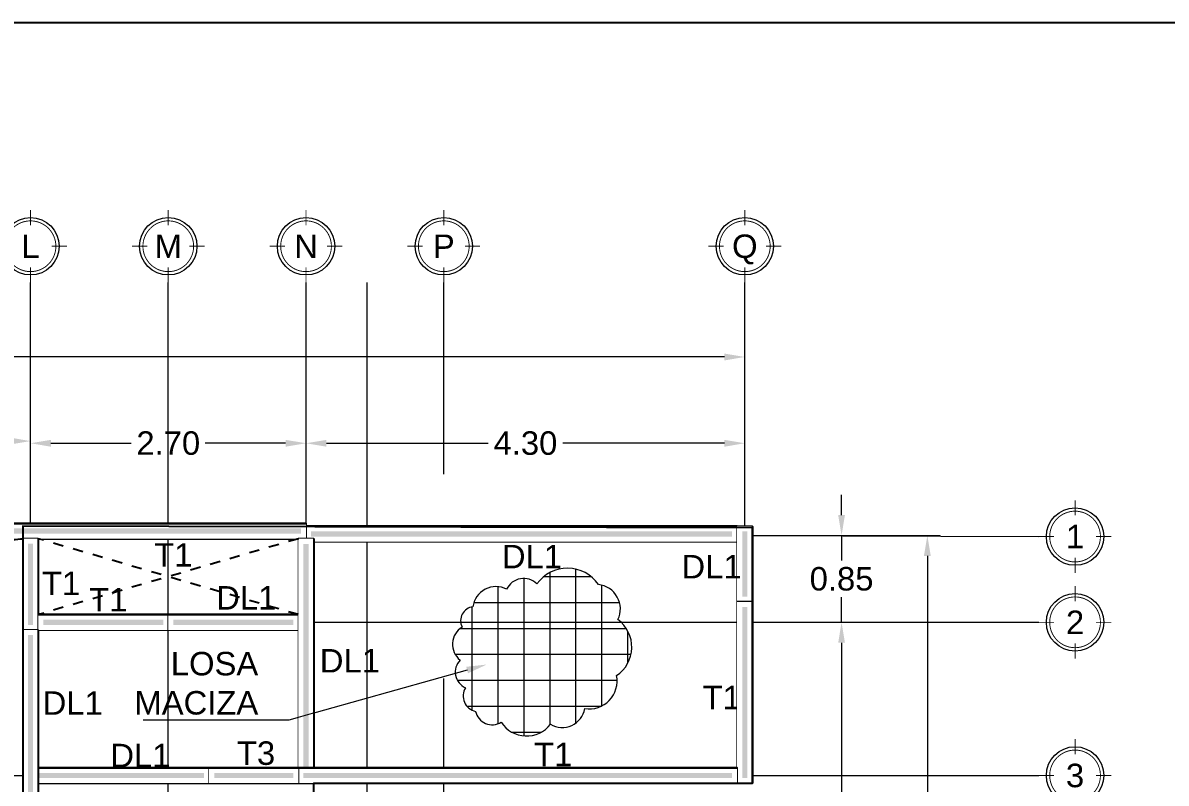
# Model space of a CAD drawing. Header units: metres. Extents: x 14 to 161, y 5 to 309.
# Drawn here: x 124.09 to 135.3, y 166.05 to 173.49 of the extents above; entities that cross this region are included whole.
import ezdxf
from ezdxf import colors
from ezdxf.entities.mleader import LeaderData, LeaderLine
from ezdxf.enums import TextEntityAlignment as Align
from ezdxf.math import Vec2, Vec3

# ---------------------------------------------------------------- set-up
doc = ezdxf.new("R2010")
doc.units = ezdxf.units.M
doc.set_wipeout_variables(frame=1)
doc.header["$PDMODE"] = 35
doc.linetypes.add('CENTRO2', pattern=[0.9, 0.6, -0.1, 0.1, -0.1])
doc.linetypes.add('LÍNEAS_OCULTAS2', pattern=[0.1875, 0.125, -0.0625])
for name, color, linetype, lineweight in [('E-Armado', 2, 'Continuous', 18), ('E-Burbuja eje', 5, 'Continuous', 15), ('E-Ejes', 1, 'CENTRO2', 9), ('E-Textos', 3, 'Continuous', 15)]:
    doc.layers.add(name, color=color, linetype=linetype, lineweight=lineweight)
for name, color, linetype in [('E-Cotas', 2, 'Continuous'), ('E-Dala', 3, 'Continuous'), ('E-Limites', 1, 'Continuous'), ('E-Pie', 1, 'Continuous'), ('E-Trabe', 4, 'Continuous'), ('E-TRABE 3', 8, 'Continuous'), ('E-Vacio', 1, 'LÍNEAS_OCULTAS2')]:
    doc.layers.add(name, color=color, linetype=linetype)
doc.styles.add('ARIAL', font='arial.ttf')
doc.styles.add('General', font='arial.ttf', dxfattribs={"height": 2.3})
doc.dimstyles.new('Generales', dxfattribs={"dimscale": 0, "dimtxt": 2.3, "dimasz": 2, "dimexe": 1.25, "dimexo": 0.625, "dimtad": 0, "dimtih": 1, "dimtoh": 1, "dimzin": 1, "dimdsep": 46, "dimtxsty": 'General', "dimcen": 2, "dimclrd": 2, "dimclre": 2, "dimclrt": 3, "dimadec": 0, "dimazin": 0, "dimtfac": 1, "dimtmove": 0, "dimatfit": 3, "dimfxl": 1, "dimlwd": 13, "dimlwe": 13, "dimarcsym": 0})

# ---------------------------------------------------------------- blocks, each defined once
blk = doc.blocks.new('*D880')
at = {"layer": 'Defpoints', "color": 0, "transparency": 16777216}
for p in [(118.268, 169.395), (118.268, 168.544), (124.168, 168.494)]:
    blk.add_point(p, dxfattribs=at)
at = {"layer": 'E-Cotas', "color": 2, "linetype": 'Continuous', "lineweight": 13, "transparency": 16777216}
for p, q in [((118.268, 168.606), (118.268, 169.52)), ((124.168, 168.557), (124.168, 169.52)), ((118.468, 169.395), (120.857, 169.395)), ((123.968, 169.395), (121.579, 169.395))]:
    blk.add_line(p, q, dxfattribs=at)
at = {"layer": 'E-Cotas', "color": 2, "transparency": 16777216}
for points in [[(118.468, 169.429), (118.468, 169.362), (118.268, 169.395)], [(123.968, 169.429), (123.968, 169.362), (124.168, 169.395)]]:
    blk.add_solid(points, dxfattribs=at)
at = {"layer": 'E-Cotas', "color": 3, "transparency": 16777216, "insert": (121.218, 169.395), "char_height": 0.23, "attachment_point": 5, "style": 'General'}
blk.add_mtext('5.90', dxfattribs=at)
blk = doc.blocks.new('*D882')
at = {"layer": 'Defpoints', "color": 0, "transparency": 16777216}
for p in [(126.868, 169.374), (124.168, 168.494), (126.868, 168.494)]:
    blk.add_point(p, dxfattribs=at)
at = {"layer": 'E-Cotas', "color": 2, "linetype": 'Continuous', "lineweight": 13, "transparency": 16777216}
for p, q in [((124.168, 168.557), (124.168, 169.499)), ((126.868, 168.557), (126.868, 169.499)), ((124.368, 169.374), (125.155, 169.374)), ((126.668, 169.374), (125.881, 169.374))]:
    blk.add_line(p, q, dxfattribs=at)
at = {"layer": 'E-Cotas', "color": 2, "transparency": 16777216}
for points in [[(124.368, 169.407), (124.368, 169.34), (124.168, 169.374)], [(126.668, 169.407), (126.668, 169.34), (126.868, 169.374)]]:
    blk.add_solid(points, dxfattribs=at)
at = {"layer": 'E-Cotas', "color": 3, "transparency": 16777216, "insert": (125.518, 169.374), "char_height": 0.23, "attachment_point": 5, "style": 'General'}
blk.add_mtext('2.70', dxfattribs=at)
blk = doc.blocks.new('*D884')
at = {"layer": 'Defpoints', "color": 0, "transparency": 16777216}
for p in [(131.168, 169.374), (126.868, 168.485), (131.168, 168.485)]:
    blk.add_point(p, dxfattribs=at)
at = {"layer": 'E-Cotas', "color": 2, "linetype": 'Continuous', "lineweight": 13, "transparency": 16777216}
for p, q in [((126.868, 168.548), (126.868, 169.499)), ((131.168, 168.548), (131.168, 169.499)), ((127.068, 169.374), (128.652, 169.374)), ((130.968, 169.374), (129.383, 169.374))]:
    blk.add_line(p, q, dxfattribs=at)
at = {"layer": 'E-Cotas', "color": 2, "transparency": 16777216}
for points in [[(127.068, 169.407), (127.068, 169.34), (126.868, 169.374)], [(130.968, 169.407), (130.968, 169.34), (131.168, 169.374)]]:
    blk.add_solid(points, dxfattribs=at)
at = {"layer": 'E-Cotas', "color": 3, "transparency": 16777216, "insert": (129.018, 169.374), "char_height": 0.23, "attachment_point": 5, "style": 'General'}
blk.add_mtext('4.30', dxfattribs=at)
blk = doc.blocks.new('*D891')
at = {"layer": 'Defpoints', "color": 0, "transparency": 16777216}
for p in [(131.168, 170.219), (111.633, 168.538), (131.168, 168.538)]:
    blk.add_point(p, dxfattribs=at)
at = {"layer": 'E-Cotas', "color": 2, "linetype": 'Continuous', "lineweight": 13, "transparency": 16777216}
for p, q in [((111.633, 168.601), (111.633, 170.344)), ((131.168, 168.601), (131.168, 170.344)), ((111.833, 170.219), (120.961, 170.219)), ((130.968, 170.219), (121.84, 170.219))]:
    blk.add_line(p, q, dxfattribs=at)
at = {"layer": 'E-Cotas', "color": 2, "transparency": 16777216}
for points in [[(111.833, 170.252), (111.833, 170.185), (111.633, 170.219)], [(130.968, 170.252), (130.968, 170.185), (131.168, 170.219)]]:
    blk.add_solid(points, dxfattribs=at)
at = {"layer": 'E-Cotas', "color": 3, "transparency": 16777216, "insert": (121.4, 170.219), "char_height": 0.23, "attachment_point": 5, "style": 'General'}
blk.add_mtext('19.54', dxfattribs=at)
blk = doc.blocks.new('*D892')
at = {"layer": 'Defpoints', "color": 0, "transparency": 16777216}
for p in [(131.168, 168.47), (131.168, 167.62), (132.116, 167.62)]:
    blk.add_point(p, dxfattribs=at)
at = {"layer": 'E-Cotas', "color": 2, "linetype": 'Continuous', "lineweight": 13, "transparency": 16777216}
for p, q in [((132.116, 168.67), (132.116, 168.87)), ((131.23, 168.47), (132.241, 168.47)), ((132.116, 168.47), (132.116, 168.225)), ((132.116, 167.62), (132.116, 167.865)), ((131.23, 167.62), (132.241, 167.62)), ((132.116, 167.42), (132.116, 167.22))]:
    blk.add_line(p, q, dxfattribs=at)
at = {"layer": 'E-Cotas', "color": 2, "transparency": 16777216}
for points in [[(132.083, 168.67), (132.149, 168.67), (132.116, 168.47)], [(132.083, 167.42), (132.149, 167.42), (132.116, 167.62)]]:
    blk.add_solid(points, dxfattribs=at)
at = {"layer": 'E-Cotas', "color": 3, "transparency": 16777216, "insert": (132.116, 168.045), "char_height": 0.23, "attachment_point": 5, "style": 'General'}
blk.add_mtext('0.85', dxfattribs=at)
blk = doc.blocks.new('*D893')
at = {"layer": 'Defpoints', "color": 0, "transparency": 16777216}
for p in [(131.168, 167.62), (131.168, 162.87), (132.116, 162.87)]:
    blk.add_point(p, dxfattribs=at)
at = {"layer": 'E-Cotas', "color": 2, "linetype": 'Continuous', "lineweight": 13, "transparency": 16777216}
for p, q in [((131.23, 167.62), (132.241, 167.62)), ((132.116, 167.42), (132.116, 165.425)), ((132.116, 163.07), (132.116, 165.066)), ((131.23, 162.87), (132.241, 162.87))]:
    blk.add_line(p, q, dxfattribs=at)
at = {"layer": 'E-Cotas', "color": 2, "transparency": 16777216}
for points in [[(132.083, 167.42), (132.149, 167.42), (132.116, 167.62)], [(132.083, 163.07), (132.149, 163.07), (132.116, 162.87)]]:
    blk.add_solid(points, dxfattribs=at)
at = {"layer": 'E-Cotas', "color": 3, "transparency": 16777216, "insert": (132.116, 165.245), "char_height": 0.23, "attachment_point": 5, "style": 'General'}
blk.add_mtext('4.75', dxfattribs=at)
blk = doc.blocks.new('*D899')
at = {"layer": 'Defpoints', "color": 0, "transparency": 16777216}
for p in [(131.168, 168.47), (132.957, 168.47), (131.168, 147.22)]:
    blk.add_point(p, dxfattribs=at)
at = {"layer": 'E-Cotas', "color": 2, "linetype": 'Continuous', "lineweight": 13, "transparency": 16777216}
for p, q in [((131.23, 168.47), (133.082, 168.47)), ((132.957, 168.27), (132.957, 156.894)), ((132.957, 147.42), (132.957, 156.534)), ((131.23, 147.22), (133.082, 147.22))]:
    blk.add_line(p, q, dxfattribs=at)
at = {"layer": 'E-Cotas', "color": 2, "transparency": 16777216}
for points in [[(132.923, 168.27), (132.99, 168.27), (132.957, 168.47)], [(132.923, 147.42), (132.99, 147.42), (132.957, 147.22)]]:
    blk.add_solid(points, dxfattribs=at)
at = {"layer": 'E-Cotas', "color": 3, "transparency": 16777216, "insert": (132.957, 156.714), "char_height": 0.23, "attachment_point": 5, "style": 'General'}
blk.add_mtext('21.25', dxfattribs=at)
blk = doc.blocks.new('k-burb-colmn')
at = {"const_width": 0.00024}
for points in [[(0, 0.0055), (0, 0.0095)], [(0, 0.0055), (0, 0.0095)], [(-0.0055, 0), (-0.0095, 0)], [(-0.0055, 0), (-0.0095, 0)], [(0.0055, 0), (0.0095, 0)], [(0.0055, 0), (0.0095, 0)], [(0, -0.0055), (0, -0.0095)], [(0, -0.0055), (0, -0.0095)]]:
    blk.add_lwpolyline(points, dxfattribs=at)
blk.add_lwpolyline([(-0.00663, 0, 1), (0.00663, 0, 1)], format="xyb", close=True, dxfattribs=at)
blk.add_lwpolyline([(-0.00663, 0, 1), (0.00663, 0, 1)], format="xyb", close=True, dxfattribs=at)
at = {"linetype": 'Continuous'}
blk.add_circle((0, 0), 0.0075, dxfattribs=at)
blk.add_circle((0, 0), 0.0075, dxfattribs=at)
at = {"color": 2, "style": 'ARIAL'}
blk.add_attdef('NUM', text='', height=0.023, dxfattribs=at).set_placement((0.00124, 0.00008), align=Align.MIDDLE_CENTER)
blk = doc.blocks.new('*U754')
for points in [[(-0.575, -0.075), (3.65, -0.075), (3.65, 0.075), (-0.575, 0.075)], [(-0.525, -0.025), (3.6, -0.025), (3.6, 0.025), (-0.525, 0.025)]]:
    blk.add_lwpolyline(points, close=True)
blk.add_wipeout([(-0.575, -0.075), (3.65, -0.075), (3.65, 0.075), (-0.575, 0.075)])
at = {"linetype": 'ByBlock'}
h = blk.add_hatch(color=256, dxfattribs=at)
h.dxf.hatch_style = 1
h.paths.add_polyline_path([(3.6, -0.025), (3.6, 0.025), (-0.525, 0.025), (-0.525, -0.025)])
blk.add_line((-0.575, 0.075), (3.65, 0.075))
blk = doc.blocks.new('*U654')
for points in [[(-0.575, -0.075), (1.175, -0.075), (1.175, 0.075), (-0.575, 0.075)], [(-0.525, -0.025), (1.125, -0.025), (1.125, 0.025), (-0.525, 0.025)]]:
    blk.add_lwpolyline(points, close=True)
blk.add_wipeout([(-0.575, -0.075), (1.175, -0.075), (1.175, 0.075), (-0.575, 0.075)])
at = {"linetype": 'ByBlock'}
h = blk.add_hatch(color=256, dxfattribs=at)
h.dxf.hatch_style = 1
h.paths.add_polyline_path([(1.125, -0.025), (1.125, 0.025), (-0.525, 0.025), (-0.525, -0.025)])
blk.add_line((-0.575, 0.075), (1.175, 0.075))
blk = doc.blocks.new('*U759')
for points in [[(-0.5, -0.075), (8.1, -0.075), (8.1, 0.075), (-0.5, 0.075)], [(-0.45, -0.025), (8.05, -0.025), (8.05, 0.025), (-0.45, 0.025)]]:
    blk.add_lwpolyline(points, close=True)
blk.add_wipeout([(-0.5, -0.075), (8.1, -0.075), (8.1, 0.075), (-0.5, 0.075)])
at = {"linetype": 'ByBlock'}
h = blk.add_hatch(color=256, dxfattribs=at)
h.dxf.hatch_style = 1
h.paths.add_polyline_path([(8.05, -0.025), (8.05, 0.025), (-0.45, 0.025), (-0.45, -0.025)])
blk.add_line((-0.5, 0.075), (8.1, 0.075))
blk = doc.blocks.new('*U760')
for points in [[(-0.5, -0.075), (0.394, -0.075), (0.394, 0.075), (-0.5, 0.075)], [(-0.45, -0.025), (0.344, -0.025), (0.344, 0.025), (-0.45, 0.025)]]:
    blk.add_lwpolyline(points, close=True)
blk.add_wipeout([(-0.5, -0.075), (0.394, -0.075), (0.394, 0.075), (-0.5, 0.075)])
at = {"linetype": 'ByBlock'}
h = blk.add_hatch(color=256, dxfattribs=at)
h.dxf.hatch_style = 1
h.paths.add_polyline_path([(0.344, -0.025), (0.344, 0.025), (-0.45, 0.025), (-0.45, -0.025)])
blk.add_line((-0.5, 0.075), (0.394, 0.075))
blk = doc.blocks.new('*U598')
for points in [[(-0.5, -0.075), (0.775, -0.075), (0.775, 0.075), (-0.5, 0.075)], [(-0.45, -0.025), (0.725, -0.025), (0.725, 0.025), (-0.45, 0.025)]]:
    blk.add_lwpolyline(points, close=True)
blk.add_wipeout([(-0.5, -0.075), (0.775, -0.075), (0.775, 0.075), (-0.5, 0.075)])
at = {"linetype": 'ByBlock'}
h = blk.add_hatch(color=256, dxfattribs=at)
h.dxf.hatch_style = 1
h.paths.add_polyline_path([(0.725, -0.025), (0.725, 0.025), (-0.45, 0.025), (-0.45, -0.025)])
blk.add_line((-0.5, 0.075), (0.775, 0.075))
blk = doc.blocks.new('*U635')
for points in [[(-0.575, -0.075), (0.7, -0.075), (0.7, 0.075), (-0.575, 0.075)], [(-0.525, -0.025), (0.65, -0.025), (0.65, 0.025), (-0.525, 0.025)]]:
    blk.add_lwpolyline(points, close=True)
blk.add_wipeout([(-0.575, -0.075), (0.7, -0.075), (0.7, 0.075), (-0.575, 0.075)])
at = {"linetype": 'ByBlock'}
h = blk.add_hatch(color=256, dxfattribs=at)
h.dxf.hatch_style = 1
h.paths.add_polyline_path([(0.65, -0.025), (0.65, 0.025), (-0.525, 0.025), (-0.525, -0.025)])
blk.add_line((-0.575, 0.075), (0.7, 0.075))
blk = doc.blocks.new('*U761')
for points in [[(-0.635, -0.075), (1.684, -0.075), (1.684, 0.075), (-0.635, 0.075)], [(-0.585, -0.025), (1.634, -0.025), (1.634, 0.025), (-0.585, 0.025)]]:
    blk.add_lwpolyline(points, close=True)
blk.add_wipeout([(-0.635, -0.075), (1.684, -0.075), (1.684, 0.075), (-0.635, 0.075)])
at = {"linetype": 'ByBlock'}
h = blk.add_hatch(color=256, dxfattribs=at)
h.dxf.hatch_style = 1
h.paths.add_polyline_path([(1.634, -0.025), (1.634, 0.025), (-0.585, 0.025), (-0.585, -0.025)])
blk.add_line((-0.635, 0.075), (1.684, 0.075))
blk = doc.blocks.new('*U762')
for points in [[(-0.635, -0.075), (0.105, -0.075), (0.105, 0.075), (-0.635, 0.075)], [(-0.585, -0.025), (0.055, -0.025), (0.055, 0.025), (-0.585, 0.025)]]:
    blk.add_lwpolyline(points, close=True)
blk.add_wipeout([(-0.635, -0.075), (0.105, -0.075), (0.105, 0.075), (-0.635, 0.075)])
at = {"linetype": 'ByBlock'}
h = blk.add_hatch(color=256, dxfattribs=at)
h.dxf.hatch_style = 1
h.paths.add_polyline_path([(0.055, -0.025), (0.055, 0.025), (-0.585, 0.025), (-0.585, -0.025)])
blk.add_line((-0.635, 0.075), (0.105, 0.075))
blk = doc.blocks.new('*U764')
for points in [[(-0.5, -0.075), (1.275, -0.075), (1.275, 0.075), (-0.5, 0.075)], [(-0.45, -0.025), (1.225, -0.025), (1.225, 0.025), (-0.45, 0.025)]]:
    blk.add_lwpolyline(points, close=True)
blk.add_wipeout([(-0.5, -0.075), (1.275, -0.075), (1.275, 0.075), (-0.5, 0.075)])
at = {"linetype": 'ByBlock'}
h = blk.add_hatch(color=256, dxfattribs=at)
h.dxf.hatch_style = 1
h.paths.add_polyline_path([(1.225, -0.025), (1.225, 0.025), (-0.45, 0.025), (-0.45, -0.025)])
blk.add_line((-0.5, 0.075), (1.275, 0.075))
blk = doc.blocks.new('*U763')
for points in [[(0.375, -0.075), (4.675, -0.075), (4.675, 0.075), (0.375, 0.075)], [(0.425, -0.025), (4.625, -0.025), (4.625, 0.025), (0.425, 0.025)]]:
    blk.add_lwpolyline(points, close=True)
blk.add_wipeout([(0.375, -0.075), (4.675, -0.075), (4.675, 0.075), (0.375, 0.075)])
at = {"linetype": 'ByBlock'}
h = blk.add_hatch(color=256, dxfattribs=at)
h.dxf.hatch_style = 1
h.paths.add_polyline_path([(4.625, -0.025), (4.625, 0.025), (0.425, 0.025), (0.425, -0.025)])
blk.add_line((0.375, 0.075), (4.675, 0.075))
blk = doc.blocks.new('*U766')
for points in [[(-0.635, -0.075), (4.04, -0.075), (4.04, 0.075), (-0.635, 0.075)], [(-0.585, -0.025), (3.99, -0.025), (3.99, 0.025), (-0.585, 0.025)]]:
    blk.add_lwpolyline(points, close=True)
blk.add_wipeout([(-0.635, -0.075), (4.04, -0.075), (4.04, 0.075), (-0.635, 0.075)])
at = {"linetype": 'ByBlock'}
h = blk.add_hatch(color=256, dxfattribs=at)
h.dxf.hatch_style = 1
h.paths.add_polyline_path([(3.99, -0.025), (3.99, 0.025), (-0.585, 0.025), (-0.585, -0.025)])
blk.add_line((-0.635, 0.075), (4.04, 0.075))
blk = doc.blocks.new('*U1023')
for points in [[(-0.575, -0.075), (0.3, -0.075), (0.3, 0.075), (-0.575, 0.075)], [(-0.525, -0.025), (0.25, -0.025), (0.25, 0.025), (-0.525, 0.025)]]:
    blk.add_lwpolyline(points, close=True)
blk.add_wipeout([(-0.575, -0.075), (0.3, -0.075), (0.3, 0.075), (-0.575, 0.075)])
at = {"linetype": 'ByBlock'}
h = blk.add_hatch(color=256, dxfattribs=at)
h.dxf.hatch_style = 1
h.paths.add_polyline_path([(0.25, -0.025), (0.25, 0.025), (-0.525, 0.025), (-0.525, -0.025)])
blk.add_line((-0.575, 0.075), (0.3, 0.075))

msp = doc.modelspace()

# ---------------------------------------------------------------- hatches: boundary and pattern name
at = {"layer": 'E-Armado'}
h = msp.add_hatch(dxfattribs=at)
h.set_pattern_fill('NET', color=4, scale=0.08, style=0)
h.set_pattern_definition([(0, (-4478.04693, -62.8173), (0, 0.254), []), (90, (-4478.04693, -62.8173), (-0.254, 2e-17), [])])
h.paths.add_polyline_path([(129.13118, 167.99645, 0.52056705), (128.83374, 167.94361, 0.52056705), (128.50325, 167.77188, 0.52056705), (128.39749, 167.57373, 0.52056705), (128.37766, 167.25008, 0.52056705), (128.43054, 166.97927, 0.52056705), (128.52968, 166.74809, 0.52056705), (128.78086, 166.64241, 0.52056705), (129.26338, 166.62259, 0.52056705), (129.60048, 166.77451, 0.52056705), (129.91114, 167.09816, 0.52056705), (129.92436, 167.64638, 0.52056705), (129.73267, 167.98985, 0.52056705)])

# ---------------------------------------------------------------- linework, layer by layer
msp.add_lwpolyline([(129.13118, 167.99645, 0.52056705), (128.83374, 167.94361, 0.52056705), (128.50325, 167.77188, 0.52056705), (128.39749, 167.57373, 0.52056705), (128.37766, 167.25008, 0.52056705), (128.43054, 166.97927, 0.52056705), (128.52968, 166.74809, 0.52056705), (128.78086, 166.64241, 0.52056705), (129.26338, 166.62259, 0.52056705), (129.60048, 166.77451, 0.52056705), (129.91114, 167.09816, 0.52056705), (129.92436, 167.64638, 0.52056705), (129.73267, 167.98985, 0.52056705)], format="xyb", close=True, dxfattribs=at)
at = {"layer": 'E-Ejes', "ltscale": 20}
for points in [[(124.16791, 168.49441), (124.16791, 170.94711)], [(125.51791, 162.87007), (125.51791, 170.94711)], [(126.86791, 168.48538), (126.86791, 170.94711)], [(127.46791, 162.87007), (127.46791, 170.94711)], [(128.21791, 155.07007), (128.21791, 170.94711)], [(131.16791, 168.47058), (131.16791, 170.94711)], [(131.16791, 168.47006), (134.04795, 168.46002)], [(126.86791, 167.62007), (134.04795, 167.62007)], [(109.50792, 166.12007), (124.16791, 166.12007)], [(131.16791, 166.12007), (134.04795, 166.12007)]]:
    msp.add_lwpolyline(points, dxfattribs=at)
at = {"layer": 'E-Pie', "color": 5}
msp.add_lwpolyline([(69.65758, 173.49116), (69.65758, 116.09116), (156.91409, 116.09116), (156.91409, 173.49116)], close=True, dxfattribs=at)

# ---------------------------------------------------------------- block references
at = {"layer": 'E-Burbuja eje', "linetype": 'ByBlock'}
ref = msp.add_blockref('k-burb-colmn', (124.16791, 171.30336), dxfattribs=dict(at, xscale=37.49999999999999, yscale=37.49999999999999, zscale=37.49999999999999))
ref.add_attrib('NUM', 'L', dxfattribs={"layer": '0', "color": 2, "height": 0.23, "style": 'ARIAL'}).set_placement((124.16791, 171.30336), align=Align.MIDDLE_CENTER)
ref = msp.add_blockref('k-burb-colmn', (125.51791, 171.30336), dxfattribs=dict(at, xscale=37.49999999999999, yscale=37.49999999999999, zscale=37.49999999999999))
ref.add_attrib('NUM', 'M', dxfattribs={"layer": '0', "color": 2, "height": 0.23, "style": 'ARIAL'}).set_placement((125.51791, 171.30336), align=Align.MIDDLE_CENTER)
ref = msp.add_blockref('k-burb-colmn', (126.86791, 171.30336), dxfattribs=dict(at, xscale=37.49999999999999, yscale=37.49999999999999, zscale=37.49999999999999))
ref.add_attrib('NUM', 'N', dxfattribs={"layer": '0', "color": 2, "height": 0.23, "style": 'ARIAL'}).set_placement((126.86791, 171.30336), align=Align.MIDDLE_CENTER)
ref = msp.add_blockref('k-burb-colmn', (128.21791, 171.30336), dxfattribs=dict(at, xscale=37.49999999999999, yscale=37.49999999999999, zscale=37.49999999999999))
ref.add_attrib('NUM', 'P', dxfattribs={"layer": '0', "color": 2, "height": 0.23, "style": 'ARIAL'}).set_placement((128.21791, 171.30336), align=Align.MIDDLE_CENTER)
ref = msp.add_blockref('k-burb-colmn', (131.16791, 171.30336), dxfattribs=dict(at, xscale=37.49999999999999, yscale=37.49999999999999, zscale=37.49999999999999))
ref.add_attrib('NUM', 'Q', dxfattribs={"layer": '0', "color": 2, "height": 0.23, "style": 'ARIAL'}).set_placement((131.16791, 171.30336), align=Align.MIDDLE_CENTER)
ref = msp.add_blockref('k-burb-colmn', (134.40425, 168.46002), dxfattribs=dict(at, xscale=37.49999999999999, yscale=37.49999999999999, zscale=37.49999999999999))
ref.add_attrib('NUM', '1', dxfattribs={"layer": '0', "color": 2, "height": 0.23, "style": 'ARIAL'}).set_placement((134.40425, 168.46002), align=Align.MIDDLE_CENTER)
ref = msp.add_blockref('k-burb-colmn', (134.4042, 167.62007), dxfattribs=dict(at, xscale=37.49999999999999, yscale=37.49999999999999, zscale=37.49999999999999))
ref.add_attrib('NUM', '2', dxfattribs={"layer": '0', "color": 2, "height": 0.23, "style": 'ARIAL'}).set_placement((134.4042, 167.62007), align=Align.MIDDLE_CENTER)
ref = msp.add_blockref('k-burb-colmn', (134.4042, 166.12007), dxfattribs=dict(at, xscale=37.49999999999999, yscale=37.49999999999999, zscale=37.49999999999999))
ref.add_attrib('NUM', '3', dxfattribs={"layer": '0', "color": 2, "height": 0.23, "style": 'ARIAL'}).set_placement((134.4042, 166.12007), align=Align.MIDDLE_CENTER)

# ---------------------------------------------------------------- texts
at = {"layer": 'E-Textos', "ltscale": 0.5, "char_height": 0.23, "width": 0.316244, "attachment_point": 1, "style": 'General'}
for s, insert in [('DL1', (128.78729, 168.37885)), ('T1', (124.27949, 168.1168)), ('DL1', (125.98746, 167.97481)), ('DL1', (127.00289, 167.35856)), ('DL1', (124.28679, 166.94461)), ('T1', (130.75423, 166.99831)), ('DL1', (124.95018, 166.43036)), ('T1', (129.10228, 166.44091))]:
    msp.add_mtext(s, dxfattribs=dict(at, insert=insert))

# ---------------------------------------------------------------- dimensions: what is measured, and where the dimension line sits
at = {"layer": 'E-Cotas'}
for base, p1, p2, picture, middle in [((131.1679077026, 170.2185193853), (111.6329077026, 168.5383110631), (131.1679077026, 168.5383110631), '*D891', (121.4004077026, 170.2185193853)), ((118.26791, 169.39531), (124.16791, 168.49449), (118.26791, 168.54355), '*D880', (121.21791, 169.39531)), ((126.86791, 169.37359), (124.16791, 168.49446), (126.86791, 168.49446), '*D882', (125.51791, 169.37359)), ((131.16791, 169.37359), (126.86791, 168.48505), (131.16791, 168.48505), '*D884', (129.01791, 169.37359))]:
    dim = msp.add_linear_dim(base=base, p1=p1, p2=p2, dimstyle='Generales', override={"dimscale": 0, "dimtix": 1, "dimtofl": 1, "dimtmove": 0, "dimatfit": 3}, dxfattribs=at)
    dim.commit()
    dim.dimension.update_dxf_attribs({"geometry": picture, "text_midpoint": middle})
for base, p1, p2, picture, middle in [((132.11607, 167.62007), (131.16791, 168.47006), (131.16791, 167.62007), '*D892', (132.11607, 168.04507)), ((132.11607, 162.87007), (131.16791, 167.62007), (131.16791, 162.87007), '*D893', (132.11607, 165.24507))]:
    dim = msp.add_linear_dim(base=base, p1=p1, p2=p2, angle=90, dimstyle='Generales', override={"dimscale": 0, "dimtix": 1, "dimtofl": 1, "dimtmove": 0, "dimatfit": 3}, dxfattribs=at)
    dim.commit()
    dim.dimension.update_dxf_attribs({"geometry": picture, "text_midpoint": middle})
dim = msp.add_linear_dim(base=(132.95677, 168.47006), p1=(131.16791, 147.22007), p2=(131.16791, 168.47006), angle=90, dimstyle='Generales', override={"dimscale": 0, "dimtix": 1, "dimtofl": 1, "dimtmove": 0, "dimatfit": 3}, dxfattribs=at)
dim.commit()
dim.dimension.update_dxf_attribs({"geometry": '*D899', "text_midpoint": (132.95677, 156.71422), "dimtype": 160})

# ---------------------------------------------------------------- next in the draw order: block references
at = {"layer": 'E-Dala'}
for name, p in [('*U754', (127.44291, 168.48539)), ('*U654', (124.74291, 166.12007))]:
    msp.add_blockref(name, p, dxfattribs=at)

# ---------------------------------------------------------------- next in the draw order: block references
at = {"layer": 'E-Dala', "rotation": 270}
msp.add_blockref('*U762', (131.16791, 167.9249), dxfattribs=at)
at = {"layer": 'E-Trabe'}
msp.add_blockref('*U759', (118.76791, 168.51414), dxfattribs=at)

# ---------------------------------------------------------------- next in the draw order: block references
at = {"layer": 'E-Trabe', "rotation": 270}
for name, p in [('*U760', (124.16791, 167.93914)), ('*U764', (131.16791, 167.3202))]:
    msp.add_blockref(name, p, dxfattribs=at)

# ---------------------------------------------------------------- next in the draw order: texts
at = {"layer": 'E-Textos', "ltscale": 0.5, "char_height": 0.23, "width": 0.316244, "attachment_point": 1, "style": 'General'}
for s, insert in [('T1', (125.38001, 168.39464)), ('DL1', (130.54721, 168.27989))]:
    msp.add_mtext(s, dxfattribs=dict(at, insert=insert))

# ---------------------------------------------------------------- next in the draw order: linework, layer by layer
at = {"layer": 'E-Vacio', "ltscale": 0.5}
for p, q in [((118.34291, 168.43914), (124.09291, 167.69507)), ((124.09291, 168.43621), (118.34291, 167.69507))]:
    msp.add_line(p, q, dxfattribs=at)

# ---------------------------------------------------------------- next in the draw order: block references
at = {"layer": 'E-Trabe'}
msp.add_blockref('*U598', (124.74291, 167.62007), dxfattribs=at)

# ---------------------------------------------------------------- next in the draw order: block references
at = {"layer": 'E-Dala'}
msp.add_blockref('*U635', (126.09291, 167.62007), dxfattribs=at)
at = {"layer": 'E-Dala', "rotation": 270}
msp.add_blockref('*U766', (124.16791, 166.90959), dxfattribs=at)

# ---------------------------------------------------------------- next in the draw order: texts
at = {"layer": 'E-Textos', "ltscale": 0.5, "insert": (124.743, 167.95632), "char_height": 0.23, "width": 0.316244, "attachment_point": 1, "style": 'General'}
msp.add_mtext('T1', dxfattribs=at)

# ---------------------------------------------------------------- next in the draw order: block references
at = {"layer": 'E-Dala', "rotation": 270}
msp.add_blockref('*U761', (126.86791, 167.80365), dxfattribs=at)

# ---------------------------------------------------------------- next in the draw order: linework, layer by layer
at = {"layer": 'E-Vacio', "ltscale": 0.5}
for p, q in [((126.79291, 168.43914), (124.24291, 167.69507)), ((126.79291, 167.69507), (124.24291, 168.43914))]:
    msp.add_line(p, q, dxfattribs=at)

# ---------------------------------------------------------------- next in the draw order: block references
at = {"layer": 'E-Trabe'}
msp.add_blockref('*U763', (126.41791, 166.12007), dxfattribs=at)

# ---------------------------------------------------------------- next in the draw order: leaders
at = {"layer": 'E-Cotas', "ltscale": 0.5}
ml = msp.add_multileader_mtext('Standard', dxfattribs=at)
ml.set_content('\\A1;LOSA \\PMACIZA', color=3, style='General')
ml.set_leader_properties(color=2, linetype='Continuous', lineweight=15)
ml.build(insert=Vec2(0, 0))
ml.multileader.update_dxf_attribs({"text_left_attachment_type": 5, "text_right_attachment_type": 5, "dogleg_length": 3, "arrow_head_size": 0.2, "scale": 0.1})
ctx = ml.context
ctx.base_point, ctx.scale, ctx.char_height, ctx.arrow_head_size, ctx.landing_gap_size, ctx.plane_origin = Vec3(125.20936, 166.66301), 0.1, 0.23, 0.2, 0, Vec3(125.36623, 164.70227)
ctx.left_attachment, ctx.right_attachment, ctx.text_align_type = 5, 5, 2
notes = []
notes.append((ctx, [(1, (1, 1, 0), (126.69984, 166.66301), (-1, 0), 0.3, [(0, [(128.63908, 167.2067)], 0, [])])]))
ctx.mtext.insert, ctx.mtext.alignment, ctx.mtext.flow_direction = Vec3(126.39984, 167.33034), 3, 5
for ctx, leaders in notes:
    for number, flags, end, landing, length, lines in leaders:
        leader = LeaderData()
        leader.index, (leader.has_last_leader_line, leader.has_dogleg_vector, leader.attachment_direction) = number, flags
        leader.last_leader_point, leader.dogleg_vector, leader.dogleg_length = Vec3(end), Vec3(landing), length
        for number, points, colour, breaks in lines:
            line = LeaderLine()
            line.index, line.vertices, line.color, line.breaks = number, Vec3.list(points), colors.encode_raw_color(colour), breaks
            leader.lines.append(line)
        ctx.leaders.append(leader)

# ---------------------------------------------------------------- next in the draw order: linework, layer by layer
at = {"layer": 'E-Limites', "color": 1}
msp.add_lwpolyline([(127.54291, 155.14507), (127.54291, 162.87007), (127.54291, 162.94507), (126.94286, 162.94511), (126.94296, 164.74507), (126.94291, 164.74507), (126.94291, 166.04507), (131.24291, 166.04507), (131.24291, 168.54669), (124.09291, 168.56038), (124.09291, 167.69507), (124.09291, 155.14507)], dxfattribs=at)

# ---------------------------------------------------------------- next in the draw order: block references
at = {"layer": 'E-TRABE 3'}
msp.add_blockref('*U1023', (126.49291, 166.12007), dxfattribs=at)

# ---------------------------------------------------------------- next in the draw order: texts
at = {"layer": 'E-Textos', "ltscale": 0.5, "insert": (126.19042, 166.45372), "char_height": 0.23, "width": 0.316244, "attachment_point": 1, "style": 'General'}
msp.add_mtext('T3', dxfattribs=at)

doc.saveas('drawing.dxf')
